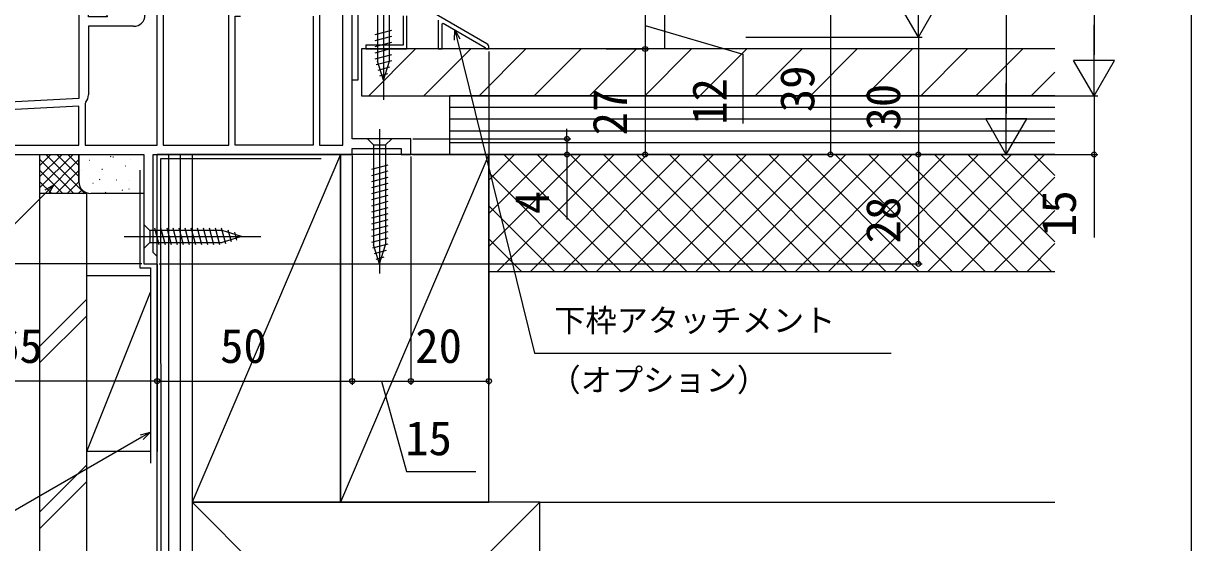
# Model space of a CAD drawing. Units: millimetres, scale not verified. Extents: x -525 to 525, y -783 to 777.
# Drawn here: x 225.8 to 525, y 33.6 to 166.5 of the extents above; entities that cross this region are included whole.
import ezdxf
from ezdxf.enums import TextEntityAlignment as Align

# ---------------------------------------------------------------- set-up
doc = ezdxf.new("R2010")
doc.units = ezdxf.units.MM
doc.header["$LTSCALE"] = 4
for name, color, linetype in [('0-2_YKK_11', 7, 'Continuous'), ('0-5_YKK_13', 4, 'Continuous'), ('0-7_YKK_D', 6, 'Continuous'), ('0-8_YKK_ZWAK', 7, 'Continuous'), ('0-9_YSS_K', 3, 'Continuous'), ('0-A_YSS_KE', 3, 'Continuous')]:
    doc.layers.add(name, color=color, linetype=linetype)
doc.styles.add('ＭＳ ゴシック', font='')
doc.styles.get('ＭＳ ゴシック').set_extended_font_data('MS Gothic')

msp = doc.modelspace()

# ---------------------------------------------------------------- linework, layer by layer
at = {"layer": '0-2_YKK_11'}
msp.add_line((344.501, 161.189), (326.232, 171.765), dxfattribs=at)
for points in [[(310, 136.9), (310, 200.9), (308.2, 200.9), (308.2, 198.9), (300, 198.9), (300, 195.6)], [(246.215, 173.726), (247.207, 168.1), (242.4, 168.1), (242.4, 173.456), (242.942, 174.324), (242.623, 174.9), (240, 174.9), (240, 147.258), (195.948, 144.95)], [(260, 135.3), (260, 172.5), (256.9, 172.5), (256.9, 168.6)], [(300, 168.3), (300, 135.3), (280, 135.3), (280, 168.3), (281.4, 168.3)], [(323, 168.4), (323, 160.9), (313.5, 160.9), (313.5, 159.9), (324, 159.9), (324, 168.4)], [(254, 165.7), (242.4, 165.7), (242.4, 148.133)], [(332, 167.271), (332, 159.9), (333, 159.9), (333, 166.345), (333.3, 166.518), (344, 160.323), (344, 159.9), (345, 159.9), (345, 160.323)], [(241.718, 146.265), (241.6, 145.942), (241.6, 135.3), (260, 135.3)], [(196, 132.9), (256.6, 132.9), (256.6, 104.9), (260, 104.9), (260, 106.8), (259.5, 107.3), (259, 107.8), (259, 132.9), (310, 132.9), (310, 134.4), (322.5, 134.4), (322.5, 132.9), (325, 132.9), (325, 136.9), (310, 136.9)]]:
    msp.add_lwpolyline(points, dxfattribs=at)
for points in [[(278.4, 135.3), (278.4, 172.5), (261.6, 172.5), (261.6, 135.3)], [(301.6, 173.3), (301.6, 135.3), (307.6, 135.3), (307.6, 173.3)], [(310, 151.9), (310, 171.9), (325, 171.9), (325, 169.4), (323.8, 169.4), (323.5, 169.7), (323.3, 169.9), (311.4, 169.9), (311.4, 151.9)], [(240, 145.256), (197.4, 143.023), (197.4, 135.3), (240, 135.3)]]:
    msp.add_lwpolyline(points, close=True, dxfattribs=at)
for centre, radius, start, end in [((254, 168.6), 2.9, 270.00001, 359.99999), ((344, 160.323), 1, 359.99998, 59.93142), ((239.5, 148.133), 2.9, 319.88081, 0.00001)]:
    msp.add_arc(centre, radius, start, end, dxfattribs=at)
at = {"layer": '0-5_YKK_13'}
for p, q in [((318, 176.9), (318, 146.9)), ((316.45, 170.35), (316.45, 156.816)), ((319.55, 156.816), (319.55, 170.35)), ((315.9, 163.606), (320.1, 164.731)), ((315.9, 162.053), (320.1, 163.179)), ((315.9, 160.5), (320.1, 161.626)), ((315.9, 158.947), (320.1, 160.073)), ((315.9, 157.394), (320.1, 158.52)), ((316.159, 155.911), (320.1, 156.967)), ((318, 151.9), (316.45, 156.816)), ((318, 151.9), (319.55, 156.816)), ((316.61, 154.479), (319.646, 155.292)), ((317.062, 153.047), (319.112, 153.596)), ((317, 139.4), (316.999, 102.4)), ((315.45, 135.35), (315.45, 109.816)), ((320.1, 136.9), (318.55, 135.35)), ((318.55, 135.35), (318.55, 109.816)), ((319.1, 130.155), (314.9, 129.029)), ((319.1, 128.602), (314.9, 127.477)), ((319.1, 127.049), (314.9, 125.924)), ((319.1, 125.496), (314.9, 124.371)), ((319.1, 123.943), (314.9, 122.818)), ((319.1, 122.39), (314.9, 121.265)), ((319.1, 120.837), (314.9, 119.712)), ((319.1, 119.284), (314.9, 118.159)), ((319.1, 117.731), (314.9, 116.606)), ((256.6, 115), (256.6, 108.8)), ((256.6, 115), (258.15, 113.45)), ((260.576, 109.8), (259.451, 114)), ((262.129, 109.8), (261.004, 114)), ((263.682, 109.8), (262.557, 114)), ((265.235, 109.8), (264.11, 114)), ((266.788, 109.8), (265.663, 114)), ((268.341, 109.8), (267.216, 114)), ((269.894, 109.8), (268.768, 114)), ((271.447, 109.8), (270.321, 114)), ((273, 109.8), (271.874, 114)), ((274.553, 109.8), (273.427, 114)), ((276.106, 109.8), (274.98, 114)), ((277.589, 110.059), (276.533, 114)), ((319.1, 116.179), (314.9, 115.053)), ((319.1, 114.626), (314.9, 113.5)), ((251.6, 111.9), (286.6, 111.9)), ((276.684, 113.45), (258.15, 113.45)), ((258.15, 113.45), (258.15, 110.35)), ((281.6, 111.9), (276.684, 113.45)), ((281.6, 111.9), (276.684, 110.35)), ((279.021, 110.51), (278.208, 113.546)), ((280.453, 110.962), (279.904, 113.012)), ((319.1, 113.073), (314.9, 111.947)), ((319.1, 111.52), (314.9, 110.394)), ((256.6, 108.8), (258.15, 110.35)), ((258.15, 110.35), (276.684, 110.35)), ((319.1, 109.967), (315.158, 108.911)), ((317, 104.9), (315.45, 109.816)), ((317, 104.9), (315.45, 109.816)), ((318.646, 108.292), (315.61, 107.479)), ((317, 104.9), (318.55, 109.816)), ((318.111, 106.596), (316.061, 106.047))]:
    msp.add_line(p, q, dxfattribs=at)
msp.add_lwpolyline([(320.1, 136.9), (313.9, 136.9), (315.45, 135.35), (318.55, 135.35)], dxfattribs=at)
at = {"layer": '0-7_YKK_D'}
for p, q in [((477.5, 362.82), (477.5, 143.4)), ((500, 362.82), (500, 158.4)), ((455, 162.9), (455, 181.087)), ((385, 171.9), (385, 159.9)), ((432.5, 171.9), (432.5, 132.9)), ((455, 162.9), (449.75, 171.993)), ((455, 162.9), (460.25, 171.993)), ((500, 147.9), (500, 166.087)), ((410.78, 162.9), (456, 162.9)), ((431, 162.9), (456, 162.9)), ((455, 162.9), (455, 132.9)), ((345, 159.262), (345, 73.9)), ((375, 159.9), (386, 159.9)), ((375, 159.9), (386, 159.9)), ((385, 159.9), (385, 132.9)), ((500, 147.9), (494.75, 156.993)), ((505.25, 156.993), (494.75, 156.993)), ((500, 147.9), (505.25, 156.993)), ((477.5, 132.9), (477.5, 151.087)), ((471, 147.9), (501, 147.9)), ((472, 147.9), (501, 147.9)), ((477.5, 132.9), (472.25, 141.993)), ((482.75, 141.993), (472.25, 141.993)), ((477.5, 132.9), (482.75, 141.993)), ((365, 136.9), (365, 139.45)), ((325.5, 136.9), (366, 136.9)), ((365, 136.9), (365, 132.9)), ((310, 132.65), (310, 73.9)), ((310, 132.65), (310, 73.9)), ((325, 132.405), (325, 73.9)), ((325, 132.4), (325, 73.9)), ((325.4, 132.9), (478.5, 132.9)), ((325.4, 132.9), (501, 132.9)), ((325.4, 132.9), (456, 132.9)), ((325.4, 132.9), (386, 132.9)), ((349, 132.9), (366, 132.9)), ((365, 132.9), (365, 116.232)), ((375.718, 132.9), (433.5, 132.9)), ((451, 132.9), (456, 132.9)), ((455, 132.9), (455, 104.9)), ((256.1, 104.9), (154, 104.9)), ((260, 104.828), (260, 73.9)), ((260.5, 104.9), (456, 104.9)), ((260, 100.905), (260, 73.9)), ((260, 74.9), (195, 74.9)), ((260, 74.9), (310, 74.9)), ((310, 74.9), (325, 74.9)), ((325, 74.9), (345, 74.9))]:
    msp.add_line(p, q, dxfattribs=at)
for points in [[(336.221, 162.157), (336.275, 164.796), (337.548, 162.483)], [(336.275, 164.796), (336.884, 162.32), (356.645, 82.069), (448.077, 82.069)], [(385, 165.9), (410, 158.567), (410, 140.839)], [(500, 147.9), (500, 132.9), (500, 111.623)], [(233.586, 125.172), (231.783, 123.369), (176.255, 67.844), (89.069, 67.844)], [(231.299, 123.852), (233.586, 125.172), (232.266, 122.886)], [(317.5, 74.9), (323.892, 51.78), (341.619, 51.78)], [(258.3, 61.84), (256.092, 60.565), (181.25, 17.355), (93.72, 17.355)], [(255.75, 61.157), (258.3, 61.84), (256.433, 59.973)]]:
    msp.add_lwpolyline(points, dxfattribs=at)
for centre in [(385, 159.9), (385, 159.9), (365, 136.9), (365, 132.9), (385, 132.9), (432.5, 132.9), (455, 132.9), (500, 132.9), (455, 104.9), (260, 74.9), (260, 74.9), (310, 74.9), (310, 74.9), (325, 74.9), (325, 74.9), (345, 74.9)]:
    msp.add_circle(centre, 0.637, dxfattribs=at)
at = {"layer": '0-8_YKK_ZWAK'}
msp.add_lwpolyline([(-525, -782.6), (525, -782.6), (525, 747.4)], dxfattribs=at)
at = {"layer": '0-9_YSS_K'}
for p, q in [((390, 362.82), (390, 159.9)), ((314.201, 147.9), (326.201, 159.9)), ((328.343, 147.9), (340.343, 159.9)), ((342.485, 147.9), (354.485, 159.9)), ((356.627, 147.9), (368.627, 159.9)), ((370.769, 147.9), (382.769, 159.9)), ((384.911, 147.9), (396.911, 159.9)), ((399.054, 147.9), (411.054, 159.9)), ((413.196, 147.9), (425.196, 159.9)), ((427.338, 147.9), (439.338, 159.9)), ((441.48, 147.9), (453.48, 159.9)), ((455.622, 147.9), (467.622, 159.9)), ((469.764, 147.9), (481.764, 159.9)), ((483.906, 147.9), (490, 153.994)), ((490, 144.9), (335, 144.9)), ((490, 141.9), (335, 141.9)), ((490, 138.9), (335, 138.9)), ((490, 135.9), (335, 135.9)), ((232.828, 132.9), (230, 130.072)), ((235.657, 132.9), (230, 127.243)), ((238.485, 132.9), (230, 124.415)), ((231.515, 132.9), (241.515, 122.9)), ((234.343, 132.9), (240, 127.243)), ((237.172, 132.9), (240, 130.072)), ((240, 132.9), (254.196, 132.9)), ((240, 125.9), (240, 132.9)), ((247.589, 132.885), (247.569, 132.889)), ((248.249, 132.317), (248.068, 132.403)), ((248.8, 132.239), (248.701, 132.225)), ((253.294, 131.736), (253.275, 131.74)), ((269, 132.9), (260, 132.9)), ((260, -45.1), (260, 132.9)), ((263, -45.1), (263, 132.9)), ((266, -45.1), (266, 132.9)), ((307, 132.9), (269, 43.9)), ((269, 132.9), (269, -45.1)), ((345, 132.9), (307, 43.9)), ((345, 109.341), (368.559, 132.9)), ((345, 117.826), (360.074, 132.9)), ((345, 126.312), (351.588, 132.9)), ((490, 132.9), (345, 132.9)), ((345, 132.9), (345, 102.9)), ((347.044, 102.9), (377.044, 132.9)), ((348.853, 132.9), (378.853, 102.9)), ((355.529, 102.9), (385.529, 132.9)), ((357.338, 132.9), (387.338, 102.9)), ((364.015, 102.9), (394.015, 132.9)), ((365.823, 132.9), (395.823, 102.9)), ((372.5, 102.9), (402.5, 132.9)), ((374.309, 132.9), (404.309, 102.9)), ((380.985, 102.9), (410.985, 132.9)), ((382.794, 132.9), (412.794, 102.9)), ((389.471, 102.9), (419.471, 132.9)), ((391.279, 132.9), (421.279, 102.9)), ((397.956, 102.9), (427.956, 132.9)), ((399.764, 132.9), (429.764, 102.9)), ((406.441, 102.9), (436.441, 132.9)), ((408.25, 132.9), (438.25, 102.9)), ((414.926, 102.9), (444.926, 132.9)), ((416.735, 132.9), (446.735, 102.9)), ((423.412, 102.9), (453.412, 132.9)), ((425.22, 132.9), (455.22, 102.9)), ((431.897, 102.9), (461.897, 132.9)), ((433.706, 132.9), (463.706, 102.9)), ((440.382, 102.9), (470.382, 132.9)), ((442.191, 132.9), (472.191, 102.9)), ((448.868, 102.9), (478.868, 132.9)), ((450.676, 132.9), (473.657, 109.919)), ((450.676, 132.9), (480.676, 102.9)), ((457.353, 102.9), (487.353, 132.9)), ((459.161, 132.9), (489.161, 102.9)), ((467.647, 132.9), (490, 110.547)), ((476.132, 132.9), (490, 119.032)), ((484.617, 132.9), (490, 127.517)), ((230, 131.586), (238.686, 122.9)), ((230, 128.758), (235.858, 122.9)), ((240, 131.586), (231.314, 122.9)), ((240, 128.758), (234.142, 122.9)), ((240.557, 128.837), (240.538, 128.841)), ((242.781, 131.381), (242.682, 131.366)), ((245.991, 129.06), (245.892, 129.046)), ((252.01, 129.918), (251.911, 129.904)), ((230, 125.929), (233.029, 122.9)), ((240, 125.929), (236.971, 122.9)), ((245.444, 126.416), (245.263, 126.501)), ((246.361, 127.669), (246.341, 127.673)), ((249.644, 126.318), (249.545, 126.304)), ((252.851, 126.362), (252.831, 126.365)), ((255.663, 127.176), (255.564, 127.162)), ((345, 128.268), (370.368, 102.9)), ((465.838, 102.9), (490, 127.062)), ((230, 123.101), (230.201, 122.9)), ((240.781, 123.882), (239.799, 122.9)), ((243.625, 125.46), (243.526, 125.446)), ((246.835, 123.14), (246.736, 123.126)), ((251.271, 123.65), (251.09, 123.736)), ((252.854, 123.998), (252.755, 123.984)), ((345, 119.782), (361.882, 102.9)), ((474.323, 102.9), (490, 118.577)), ((345, 111.297), (353.397, 102.9)), ((482.809, 102.9), (490, 110.091)), ((242.001, 101.9), (258.3, 101.9)), ((260.001, 101.9), (260.001, 56.9)), ((490, 102.9), (345, 102.9)), ((242, 95.858), (230, 83.858)), ((242.001, 56.9), (258.3, 97.646)), ((230, 79.615), (242, 91.615)), ((242, 53.431), (230, 41.431)), ((242, 49.189), (230, 37.189)), ((358, 43.9), (269, -45.1)), ((269, 43.9), (358, -45.1)), ((358, 43.9), (490, 43.9))]:
    msp.add_line(p, q, dxfattribs=at)
for points in [[(230, 132.9), (240, 132.9), (240, 125.929)], [(242, 122.9), (230, 122.9), (230, 132.9)], [(256.6, 131.9), (256.6, 122.9), (243, 122.9)], [(258.3, 56.9), (242.001, 56.9), (242.001, 101.9)]]:
    msp.add_lwpolyline(points, dxfattribs=at)
msp.add_arc((243, 125.9), 3, 180, 270, dxfattribs=at)
at = {"layer": '0-A_YSS_KE'}
for p, q in [((312.4, 147.9), (490, 147.9)), ((490, 147.9), (335, 147.9)), ((335, 132.9), (335, 147.9)), ((260.999, 131.9), (301.999, 131.9)), ((261.048, 1.398), (260.999, 131.9)), ((345, 132.9), (307, 132.9)), ((307, 132.9), (307, 43.9)), ((335, 132.9), (490, 132.9)), ((345, 43.9), (345, 132.9)), ((255.6, 128.898), (255.6, 103.9)), ((230, -35.328), (230, 122.9)), ((255.6, 103.9), (258.3, 103.9)), ((258.3, 103.9), (258.3, 53.9)), ((307, 43.9), (345, 43.9))]:
    msp.add_line(p, q, dxfattribs=at)
for points in [[(490, 159.9), (312.4, 159.9), (312.4, 147.9)], [(242, -35.328), (242, 122.9), (230, 122.9)]]:
    msp.add_lwpolyline(points, dxfattribs=at)
for points in [[(307, 43.9), (307, 132.9), (269, 132.9), (269, 43.9)], [(358, -45.1), (358, 43.9), (269, 43.9), (269, -45.1)]]:
    msp.add_lwpolyline(points, close=True, dxfattribs=at)

# ---------------------------------------------------------------- texts
at = {"layer": '0-7_YKK_D', "style": 'ＭＳ ゴシック'}
for s, p in [('39', (431, 143.707)), ('12', (408.5, 140.498)), ('30', (453, 139.036)), ('27', (383, 137.775)), ('4', (363, 117.618)), ('15', (498, 111.782)), ('28', (453, 110.139))]:
    msp.add_text(s, height=8.798, rotation=90, dxfattribs=at).set_placement(p, align=Align.BOTTOM_LEFT)
for s, height, p in [('下枠アタッチメント', 5.865, (361.733, 85.76)), ('65', 8.798, (218.739, 76.9)), ('50', 8.798, (276.136, 76.9)), ('20', 8.798, (326.136, 76.9)), ('（オプション）', 5.865, (360.506, 70.517)), ('15', 8.798, (323.551, 53.28))]:
    msp.add_text(s, height=height, dxfattribs=at).set_placement(p, align=Align.BOTTOM_LEFT)

doc.saveas('drawing.dxf')
